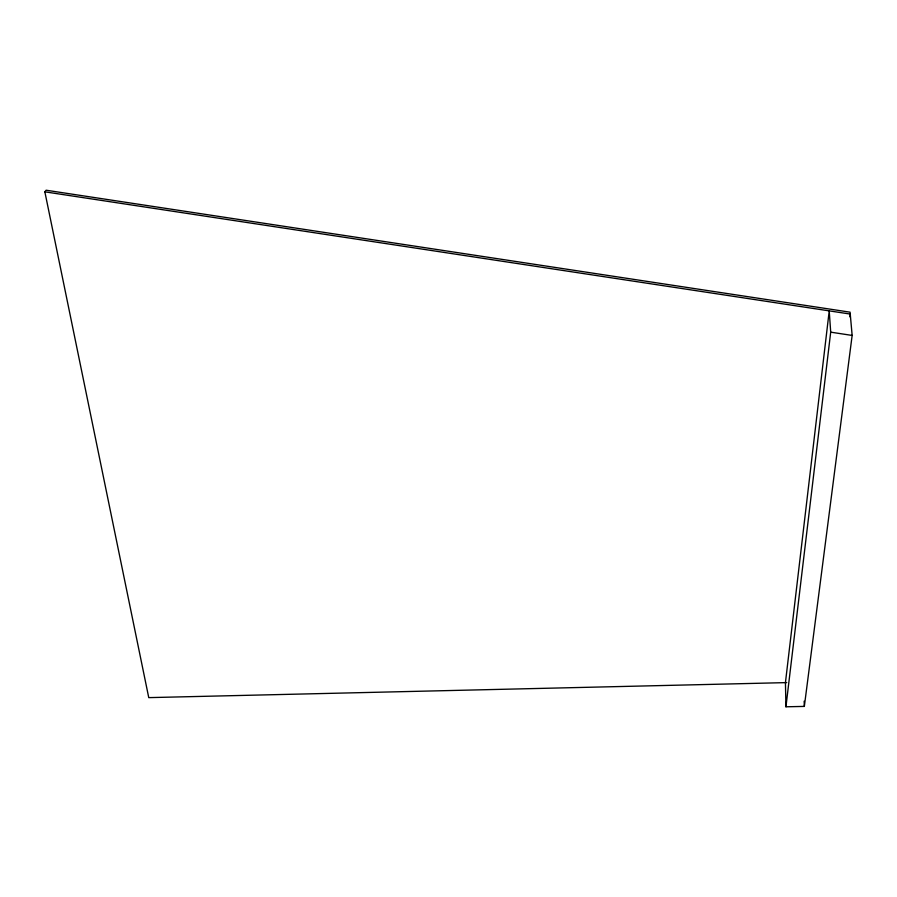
<?xml version="1.0" encoding="UTF-8"?>
<svg xmlns="http://www.w3.org/2000/svg" width="897" height="897" viewBox="0 0 897 897"><rect width="100%" height="100%" fill="white"/><g stroke="black" fill="none" stroke-linecap="round" stroke-linejoin="round"><path stroke-width="1.35" d="M785.94 706.791L830.7 332.159L829.22 310.878L785.436 682.628L785.94 706.791L804.34 706.41L852.15 335.433L850.076 312.178L46.072 190.209L44.85 191.823L148.756 697.631L786.736 682.606M849.896 316.843L850.244 314.062L44.85 191.823M830.7 332.159L852.15 335.433M804.161 701.185L804.34 706.41"/></g></svg>
